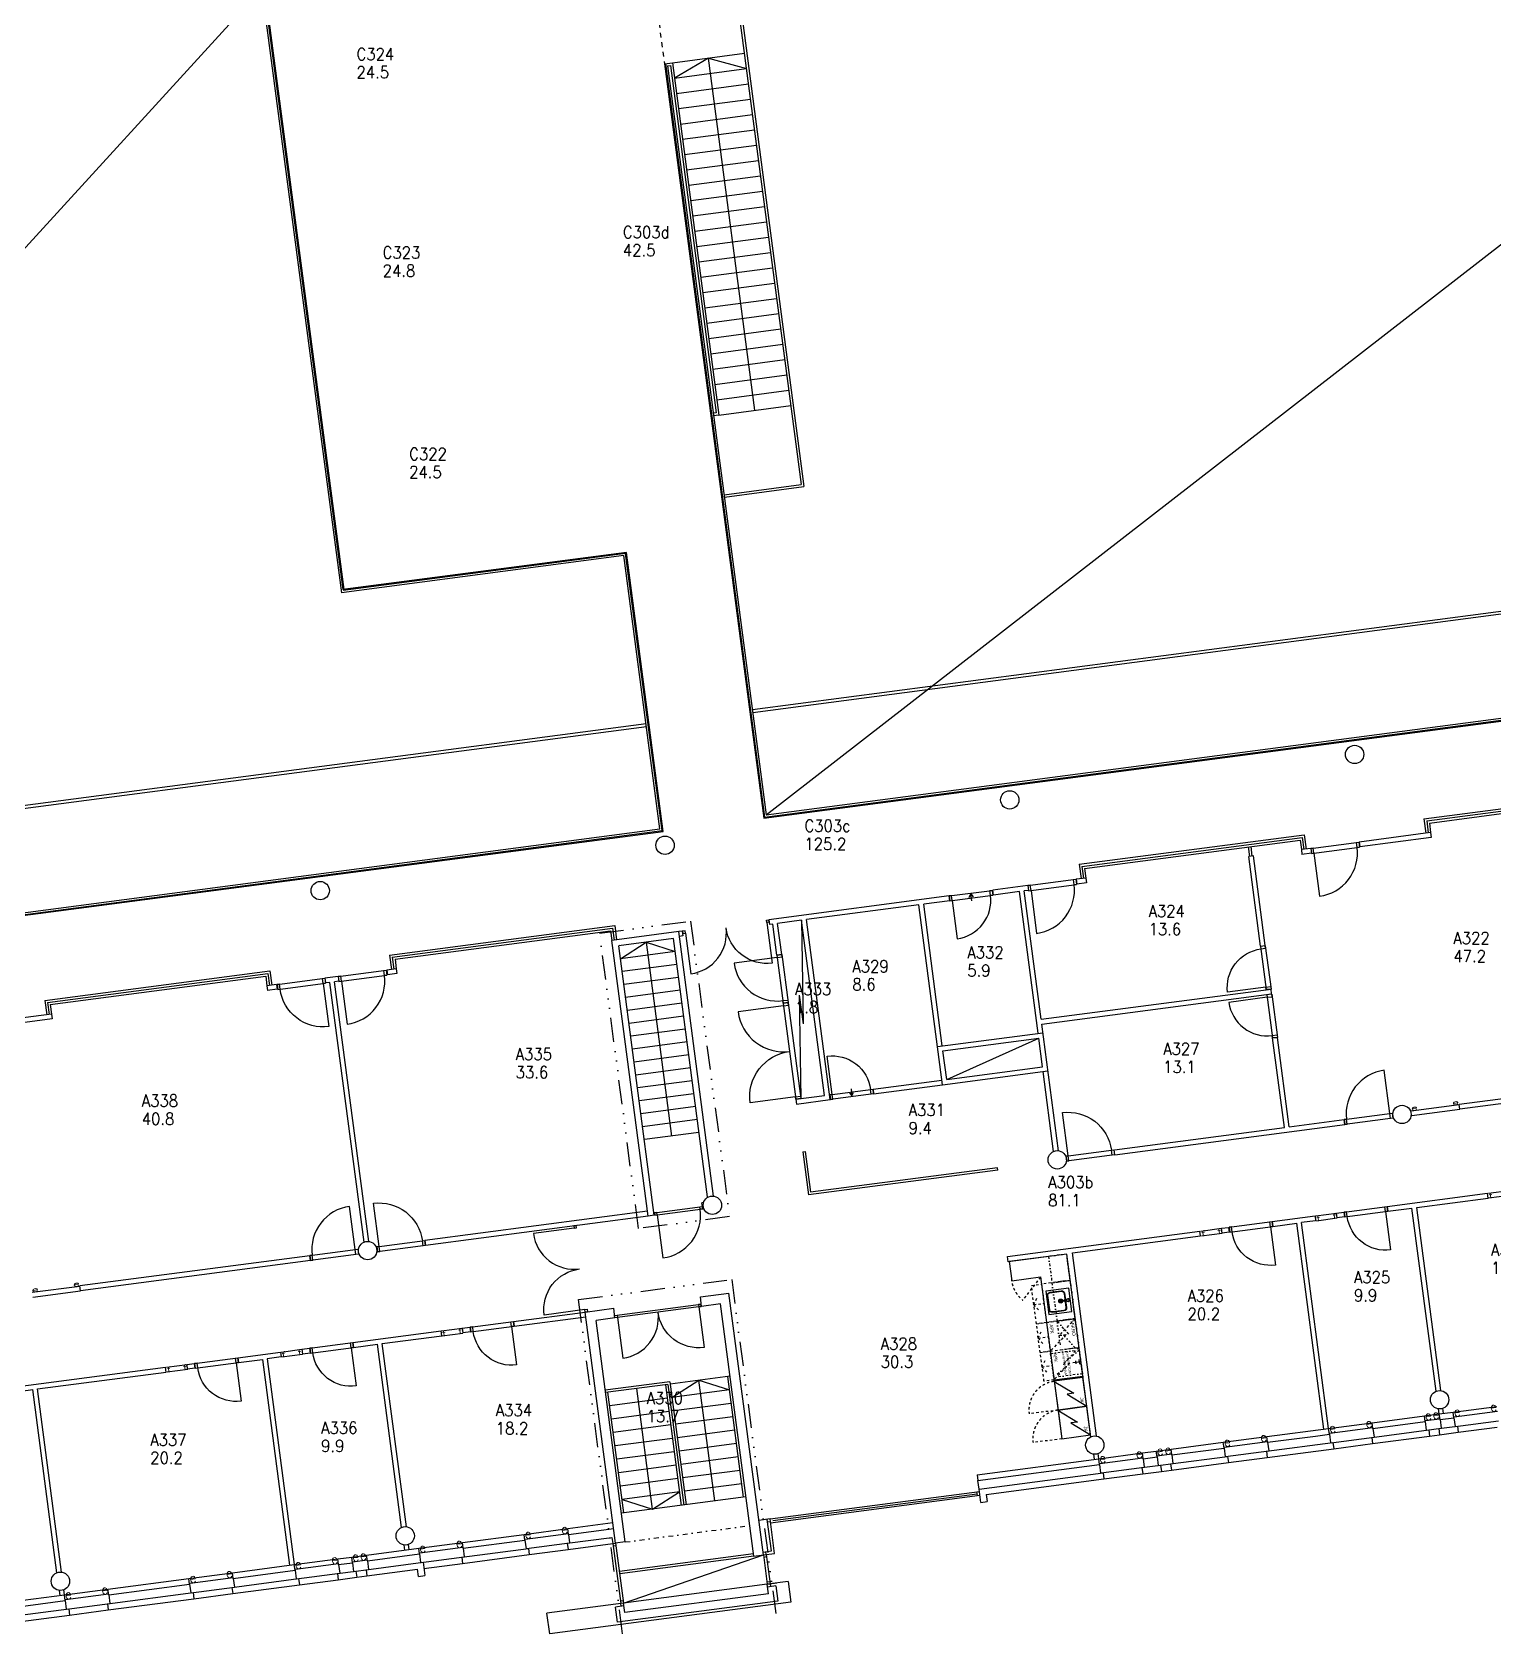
# Model space of a CAD drawing. Extents: x 9164 to 122974, y 9874 to 72490.
# Drawn here: x 41016 to 71282, y 16026 to 49206 of the extents above; entities that cross this region are included whole.
import ezdxf
from ezdxf.enums import TextEntityAlignment as Align

# ---------------------------------------------------------------- set-up
doc = ezdxf.new("R2010")
doc.units = 0
doc.header["$LTSCALE"] = 100
doc.header["$MEASUREMENT"] = 0
for name, pattern in [('KL', [2, 1, -1]), ('PALOALUE', [13, 5, -2, 0, -2, 0, -2, 0, -2]), ('PKL', [3, 1, -1, 0, -1])]:
    doc.linetypes.add(name, pattern=pattern)
doc.layers.get('0').update_dxf_attribs({"linetype": 'CONTINUOUS'})
for name, color, linetype in [('ART1100T0', 7, 'CONTINUOUS'), ('ART1100T3', 7, 'CONTINUOUS'), ('ART1100TB', 7, 'CONTINUOUS'), ('ASHIUS', 253, 'CONTINUOUS'), ('ASKESKI', 253, 'CONTINUOUS'), ('ASKIINTOKALKD', 254, 'CONTINUOUS'), ('ASSANITKAL', 253, 'CONTINUOUS'), ('GI VAR', 210, 'CONTINUOUS'), ('M00402', 7, 'CONTINUOUS'), ('M06001', 7, 'CONTINUOUS'), ('M06037', 8, 'CONTINUOUS'), ('M06041', 8, 'CONTINUOUS'), ('M06051', 3, 'CONTINUOUS'), ('M06080', 7, 'CONTINUOUS'), ('PALOOS', 1, 'PALOALUE')]:
    doc.layers.add(name, color=color, linetype=linetype)
doc.styles.add('ARIAL', font='arial.ttf')
doc.styles.get("Standard").update_dxf_attribs({"font": 'simplex.shx'})

# ---------------------------------------------------------------- blocks, each defined once
blk = doc.blocks.new('AIOA_IKK-C')
at = {"layer": 'M06041', "linetype": 'ByBlock'}
for p, q in [((0, 0), (1000, 0)), ((0, -100), (1000, -100))]:
    blk.add_line(p, q, dxfattribs=at)
at = {"layer": 'M06041', "flags": 8}
blk.add_attdef('E', (0, 0), '', height=100, dxfattribs=at)
blk.add_attdef('E', text='', height=100, dxfattribs=at).set_placement((500, 0), align=Align.CENTER)
blk.add_attdef('E', text='', height=100, dxfattribs=at).set_placement((1000, 0), align=Align.RIGHT)
at = {"layer": 'M06051', "width": 0.9, "flags": 8}
for p in [(50, 0), (950, 0)]:
    blk.add_attdef('SARANA', text='', height=50, dxfattribs=at).set_placement(p, align=Align.MIDDLE)
at = {"layer": 'M06051', "width": 0.9}
for tag, p, flags in [('IKKKDI', (50, -700), 8), ('IKKNRO', (50, -850), 8), ('IKKYLE', (50, -1000), 9)]:
    blk.add_attdef(tag, p, '', height=125, dxfattribs=dict(at, flags=flags))
blk = doc.blocks.new('AIOA_IKK-B')
at = {"layer": 'M06041', "linetype": 'ByBlock'}
for p, q in [((0, 100), (1000, 100)), ((0, 0), (1000, 0))]:
    blk.add_line(p, q, dxfattribs=at)
at = {"layer": 'M06041', "flags": 8}
blk.add_attdef('F', (0, 0), '', height=100, dxfattribs=at)
blk.add_attdef('F', text='', height=100, dxfattribs=at).set_placement((500, 0), align=Align.CENTER)
blk.add_attdef('F', text='', height=100, dxfattribs=at).set_placement((1000, 0), align=Align.RIGHT)
at = {"layer": 'M06051', "width": 0.9}
for tag, p, flags in [('IKKYLE', (50, 875), 9), ('IKKNRO', (50, 725), 8), ('IKKKDI', (50, 575), 8)]:
    blk.add_attdef(tag, p, '', height=125, dxfattribs=dict(at, flags=flags))
at = {"layer": 'M06051', "width": 0.9, "flags": 8}
for p in [(50, 0), (950, 0)]:
    blk.add_attdef('SARANA', text='', height=50, dxfattribs=at).set_placement(p, align=Align.MIDDLE)
blk = doc.blocks.new('AIOA_HUONE')
at = {"layer": 'ART1100T0', "width": 0.9}
blk.add_attdef('HNENUM', (56, 73), '', height=250, dxfattribs=at)
at = {"layer": 'ART1100T3', "width": 0.9}
blk.add_attdef('HNEALA', (56, -302), '', height=250, dxfattribs=at)
blk = doc.blocks.new('ALLAS')
at = {"linetype": 'Continuous'}
for p, q in [((-11, -120), (-26, -50)), ((-9, -140), (-10, -123)), ((-9, -240), (-9, -140)), ((1, -249), (0, -249)), ((10, -123), (11, -139)), ((11, -139), (11, -239)), ((26, -50), (12, -119))]:
    blk.add_line(p, q, dxfattribs=at)
blk.add_lwpolyline([(-246, -480), (246, -480), (246, 0), (-246, 0)], close=True)
blk.add_lwpolyline([(149, -100, -0.414848), (209, -160), (209, -400, -0.414214), (149, -460), (-149, -460, -0.414214), (-209, -400), (-209, -160, -0.414931), (-149, -100)], format="xyb", close=True)
blk.add_lwpolyline([(149, -110), (149, -110, -0.414908), (199, -160), (199, -400, -0.414214), (149, -450), (-149, -450, -0.414214), (-199, -400), (-199, -160, -0.415), (-149, -110), (149, -110)], format="xyb")
for centre, radius in [((0, -200), 42.2), ((0, -200), 32.2), ((0, -50), 26)]:
    blk.add_circle(centre, radius, dxfattribs=at)
for centre, radius, start, end in [((0, -50), 30, 316.6965, 223.834), ((-1, -117), 10, 191.954, 270.229), ((0, -240), 9, 180.2285, 270.199), ((1, -239), 10, 270.2286, 0.199), ((2, -117), 9.99, 270.1933, 348.5887)]:
    blk.add_arc(centre, radius, start, end, dxfattribs=at)
at = {"layer": 'GI VAR', "linetype": 'Continuous'}
blk.add_line((2, -127), (-1, -127), dxfattribs=at)
blk = doc.blocks.new('keittiö_161109')
at = {"layer": 'ASHIUS', "linetype": 'KL', "ltscale": 0.5}
for p, q in [((950, -815), (950, -600)), ((1650, -815), (1650, -600)), ((2250, -815), (2250, -600)), ((950, -815), (828, -731)), ((950, -815), (1072, -731)), ((1650, -815), (1528, -731)), ((1650, -815), (1772, -731)), ((2250, -815), (2128, -731)), ((2250, -815), (2372, -731))]:
    blk.add_line(p, q, dxfattribs=at)
at = {"layer": 'ASHIUS', "linetype": 'PKL', "ltscale": 0.5}
for points in [[(0, -380), (550, -380), (550, 0), (0, 0)], [(550, -380), (1350, -380), (1350, 0), (550, 0)], [(2500, -600), (2000, -600), (2000, 0), (2500, 0)], [(1350, -380), (1950, -380), (1950, 0), (1350, 0)]]:
    blk.add_lwpolyline(points, close=True, dxfattribs=at)
at = {"layer": 'ASHIUS', "linetype": 'KL', "ltscale": 0.5}
for points in [[(550, -600), (1350, -600), (1350, 0), (550, 0)], [(1350, -600), (1950, -600), (1950, 0), (1350, 0)], [(550, -600), (1350, -600), (1350, -810), (550, -810)], [(1350, -600), (1950, -600), (1950, -810), (1350, -810)], [(1950, -600), (2550, -600), (2550, -810), (1950, -810)]]:
    blk.add_lwpolyline(points, close=True, dxfattribs=at)
for points in [[(1350, 0), (1650, -371), (1650, -229), (1950, -600)], [(1950, 0), (2250, -371), (2250, -229), (2550, -600)]]:
    blk.add_lwpolyline(points, dxfattribs=at)
at = {"layer": 'ASHIUS', "linetype": 'PKL', "ltscale": 0.5}
for points in [[(2000, 0), (2250, -371), (2250, -229), (2500, -600)], [(1950, -79), (1650, -286), (1650, -174), (1350, -380)]]:
    blk.add_lwpolyline(points, dxfattribs=at)
at = {"layer": 'ASHIUS'}
for points in [[(2581, -601), (2880, -230), (2880, -371), (3180, 0)], [(3181, -601), (3480, -230), (3480, -371), (3780, 0)]]:
    blk.add_lwpolyline(points, dxfattribs=at)
at = {"layer": 'ASHIUS', "linetype": 'KL', "ltscale": 0.5}
for points in [[(403, -602), (828, -1026, -0.219743), (356, -1200, -0.219743)], [(3181, -603), (3181, -1203, -0.414214), (2581, -604)], [(3781, -600), (3781, -1200, -0.414214), (3181, -601)]]:
    blk.add_lwpolyline(points, format="xyb", dxfattribs=at)
at = {"layer": 'ASKESKI'}
for points in [[(0, -1200), (400, -1200), (400, -600), (3780, -600), (3780, 0), (0, 0)], [(2580, -600), (2550, -600), (2550, 0), (2580, 0)], [(2580, -600), (3180, -600), (3180, 0), (2580, 0)], [(3180, -600), (3780, -600), (3780, 0), (3180, 0)]]:
    blk.add_lwpolyline(points, close=True, dxfattribs=at)
at = {"layer": 'ASSANITKAL'}
for points in [[(2250, 0), (2250, -169), (2250, -169)], [(2296, -28), (2199, -28)], [(2277, -104), (2216, -104)]]:
    blk.add_lwpolyline(points, dxfattribs=at)
blk.add_blockref('ALLAS', (950, -50), dxfattribs=at)
at = {"layer": 'ASKIINTOKALKD', "style": 'ARIAL'}
for s, insert, char_height, attachment_point in [('MIKRO', (1378, -36), 70, 1), ('KAHVIAUTOM.\\Pvesipistevaraus', (2486, -229), 50, 3), ('JK', (2984, -47), 70, 1), ('JK', (3584, -47), 70, 1), ('APK', (1401, -475), 70, 1), ('APK', (2001, -475), 70, 1)]:
    blk.add_mtext_dynamic_manual_height_columns(s, width=1914.28, gutter_width=1250, heights=[0], dxfattribs=dict(at, insert=insert, char_height=char_height, attachment_point=attachment_point))

msp = doc.modelspace()

# ---------------------------------------------------------------- linework, layer by layer
at = {"layer": 'M00402'}
for p, q in [((56217, 32991), (81692, 52780)), ((26511, 29020), (45774, 50104)), ((56948, 30808), (56978, 28663)), ((56900, 29258), (56978, 28663)), ((56900, 29258), (56930, 27114)), ((59954, 27512), (61858, 28368)), ((53262, 16666), (56157, 17662))]:
    msp.add_line(p, q, dxfattribs=at)
at = {"layer": 'M06001'}
for p, q in [((69972, 32623), (68495, 32429)), ((69985, 32524), (68508, 32330)), ((69972, 32623), (69985, 32524)), ((67494, 32297), (67295, 32271)), ((67295, 32271), (67308, 32172)), ((67507, 32198), (67308, 32172)), ((67494, 32297), (67507, 32198)), ((68495, 32429), (68508, 32330)), ((66304, 32140), (66205, 32127)), ((66449, 30273), (66205, 32127)), ((66548, 30286), (66304, 32140)), ((61634, 31526), (60906, 31430)), ((61634, 31526), (61647, 31426)), ((62834, 31683), (62636, 31657)), ((62636, 31657), (62649, 31558)), ((62847, 31584), (62649, 31558)), ((62834, 31683), (62847, 31584)), ((60003, 31311), (56271, 30819)), ((60016, 31212), (59476, 31141)), ((60016, 31212), (60003, 31311)), ((60919, 31330), (60906, 31430)), ((61459, 31402), (60919, 31330)), ((61845, 28467), (61459, 31402)), ((61647, 31426), (61558, 31415)), ((61908, 28758), (61558, 31415)), ((59377, 31127), (57047, 30821)), ((59868, 27400), (59377, 31127)), ((59862, 28206), (59476, 31141)), ((54407, 30574), (53019, 30391)), ((54476, 30583), (54407, 30574)), ((55128, 25095), (54407, 30574)), ((54476, 30583), (54489, 30484)), ((56271, 30819), (56284, 30720)), ((56353, 30729), (56284, 30720)), ((56438, 30085), (56353, 30729)), ((56948, 30808), (56452, 30742)), ((56537, 30098), (56452, 30742)), ((57426, 27179), (56948, 30808)), ((57538, 27093), (57047, 30821)), ((53770, 24681), (53019, 30391)), ((54295, 30428), (53164, 30279)), ((53899, 24698), (53164, 30279)), ((54999, 25078), (54295, 30428)), ((54489, 30484), (54420, 30475)), ((66449, 30273), (66548, 30286)), ((56438, 30085), (56537, 30098)), ((47357, 29646), (47080, 29609)), ((47080, 29609), (47093, 29510)), ((47371, 29547), (47281, 29535)), ((47990, 24155), (47281, 29535)), ((47357, 29646), (47371, 29547)), ((48557, 29804), (48359, 29778)), ((48359, 29778), (48372, 29679)), ((48570, 29705), (48372, 29679)), ((48557, 29804), (48570, 29705)), ((46079, 29478), (45880, 29451)), ((45880, 29451), (45893, 29352)), ((46092, 29378), (45893, 29352)), ((46079, 29478), (46092, 29378)), ((47182, 29522), (47093, 29510)), ((47890, 24142), (47182, 29522)), ((61908, 28758), (66667, 29384)), ((61921, 28658), (66680, 29285)), ((66680, 29285), (66667, 29384)), ((41419, 28864), (39941, 28670)), ((41432, 28765), (40143, 28595)), ((41419, 28864), (41432, 28765)), ((62266, 26034), (61921, 28658)), ((59763, 28193), (61944, 28480)), ((59875, 28107), (61858, 28368)), ((61937, 27773), (61858, 28368)), ((66700, 28370), (66799, 28383)), ((66944, 26516), (66700, 28370)), ((67043, 26529), (66799, 28383)), ((59954, 27512), (59875, 28107)), ((59868, 27400), (62049, 27687)), ((59954, 27512), (61937, 27773)), ((62167, 26021), (61950, 27674)), ((75173, 27599), (70562, 26992)), ((58427, 27311), (59855, 27499)), ((58440, 27212), (58427, 27311)), ((58440, 27212), (59868, 27400)), ((75334, 27519), (70575, 26893)), ((56831, 27101), (57426, 27179)), ((56831, 27101), (56844, 27002)), ((56844, 27002), (57538, 27093)), ((70575, 26893), (70562, 26992)), ((63437, 25953), (68196, 26580)), ((67043, 26529), (68183, 26679)), ((68196, 26580), (68183, 26679)), ((63424, 26052), (66944, 26516)), ((56974, 26010), (57024, 26017)), ((56974, 26010), (57092, 25118)), ((57024, 26017), (57135, 25174)), ((63435, 25953), (63422, 26052)), ((61008, 25633), (57092, 25118)), ((61001, 25683), (57135, 25174)), ((61008, 25633), (61001, 25683)), ((54921, 24963), (54884, 24958)), ((54901, 24829), (54884, 24958)), ((69075, 24880), (71147, 25153)), ((69683, 24859), (71161, 25054)), ((71161, 25054), (71147, 25153)), ((53757, 24780), (49147, 24173)), ((53770, 24681), (49160, 24074)), ((53899, 24698), (53770, 24681)), ((54927, 24833), (54901, 24829)), ((66691, 24566), (67578, 24683)), ((66704, 24467), (66691, 24566)), ((67591, 24584), (67299, 24545)), ((67578, 24683), (67591, 24584)), ((69088, 24781), (69075, 24880)), ((69088, 24781), (69584, 24846)), ((70084, 21052), (69584, 24846)), ((70183, 21065), (69683, 24859)), ((61213, 23845), (65194, 24369)), ((62555, 23921), (65207, 24270)), ((65207, 24270), (65194, 24369)), ((66704, 24467), (67200, 24532)), ((67761, 20269), (67200, 24532)), ((67860, 20282), (67299, 24545)), ((49160, 24074), (49147, 24173)), ((62437, 23895), (61228, 23736)), ((62935, 20111), (62437, 23895)), ((63054, 20127), (62555, 23921)), ((46768, 23859), (42009, 23233)), ((46781, 23760), (42022, 23134)), ((46781, 23760), (46768, 23859)), ((61228, 23736), (61213, 23845)), ((42022, 23134), (42009, 23233)), ((54853, 23008), (55443, 23085)), ((54879, 22809), (54853, 23008)), ((56157, 17662), (55443, 23085)), ((50981, 22498), (52469, 22694)), ((50995, 22399), (52482, 22594)), ((52469, 22694), (53059, 22771)), ((53099, 17905), (52469, 22694)), ((53085, 22573), (52693, 22521)), ((53085, 22573), (53059, 22771)), ((55271, 22861), (54879, 22809)), ((55959, 17636), (55271, 22861)), ((47660, 22061), (49484, 22301)), ((49497, 22202), (49484, 22301)), ((50995, 22399), (50981, 22498)), ((53297, 17931), (52693, 22521)), ((47673, 21961), (47660, 22061)), ((47673, 21961), (48169, 22027)), ((48668, 18233), (48169, 22027)), ((48268, 22040), (49497, 22202)), ((48768, 18246), (48268, 22040)), ((45276, 21747), (46163, 21863)), ((45289, 21648), (45276, 21747)), ((45289, 21648), (45785, 21713)), ((45785, 21713), (46346, 17450)), ((46176, 21764), (45884, 21726)), ((45884, 21726), (46445, 17463)), ((46163, 21863), (46176, 21764)), ((40522, 21121), (43779, 21550)), ((41130, 21100), (43792, 21450)), ((43792, 21450), (43779, 21550)), ((40535, 21022), (41031, 21087)), ((41530, 17293), (41031, 21087)), ((41629, 17306), (41130, 21100)), ((70150, 20583), (70137, 20688)), ((70150, 20583), (70438, 20621)), ((70166, 20465), (70150, 20583)), ((70240, 20595), (70226, 20700)), ((70454, 20502), (70438, 20621)), ((66581, 20114), (67860, 20282)), ((67876, 20163), (67860, 20282)), ((68752, 20097), (69932, 20252)), ((68762, 20401), (69843, 20543)), ((68778, 20282), (68762, 20401)), ((68778, 20282), (69859, 20424)), ((68778, 20282), (68801, 20103)), ((69859, 20424), (69843, 20543)), ((69859, 20424), (69882, 20246)), ((69932, 20252), (69949, 20123)), ((70140, 20280), (70527, 20330)), ((70140, 20280), (70157, 20151)), ((70166, 20465), (70454, 20502)), ((70166, 20465), (70190, 20286)), ((70454, 20502), (70477, 20324)), ((70527, 20330), (70544, 20202)), ((64598, 19853), (65679, 19995)), ((65695, 19876), (65679, 19995)), ((66571, 19810), (67949, 19991)), ((66597, 19995), (66581, 20114)), ((66597, 19995), (67588, 20125)), ((66597, 19995), (66620, 19816)), ((67588, 20125), (67876, 20163)), ((67876, 20163), (67899, 19985)), ((67949, 19991), (67966, 19862)), ((68752, 20097), (68769, 19968)), ((68769, 19968), (69949, 20123)), ((70157, 20151), (70544, 20202)), ((60583, 19324), (63101, 19655)), ((63012, 19644), (62998, 19748)), ((63101, 19655), (63087, 19760)), ((63117, 19536), (63101, 19655)), ((64003, 19774), (64291, 19812)), ((64019, 19655), (64003, 19774)), ((64019, 19655), (64307, 19693)), ((64019, 19655), (64043, 19477)), ((64307, 19693), (64291, 19812)), ((64307, 19693), (64330, 19515)), ((64588, 19549), (65768, 19704)), ((64614, 19734), (64598, 19853)), ((64614, 19734), (65695, 19876)), ((64614, 19734), (64637, 19555)), ((65695, 19876), (65718, 19697)), ((65768, 19704), (65785, 19575)), ((66571, 19810), (66588, 19681)), ((66588, 19681), (67966, 19862)), ((60583, 19324), (60599, 19205)), ((60599, 19205), (63117, 19536)), ((60622, 19026), (63190, 19365)), ((63117, 19536), (63140, 19358)), ((63190, 19365), (63207, 19236)), ((63993, 19470), (64380, 19521)), ((63993, 19470), (64010, 19341)), ((64010, 19341), (64397, 19392)), ((64380, 19521), (64397, 19392)), ((64588, 19549), (64605, 19420)), ((64605, 19420), (65785, 19575)), ((60622, 19026), (60599, 19205)), ((60659, 18749), (60622, 19026)), ((60768, 18915), (63207, 19236)), ((60768, 18915), (60788, 18766)), ((60659, 18749), (60788, 18766)), ((52106, 18208), (53043, 18331)), ((56296, 18407), (56063, 18376)), ((56323, 17744), (56236, 18399)), ((56304, 18347), (56244, 18339)), ((56390, 17693), (56296, 18407)), ((49925, 17921), (51204, 18089)), ((49941, 17802), (49925, 17921)), ((49941, 17802), (51220, 17970)), ((51220, 17970), (51204, 18089)), ((51220, 17970), (51243, 17792)), ((52096, 17904), (53023, 18026)), ((52122, 18089), (52106, 18208)), ((52122, 18089), (53059, 18212)), ((52122, 18089), (52145, 17910)), ((53023, 18026), (53040, 17897)), ((53297, 17931), (53099, 17905)), ((47347, 17581), (47635, 17619)), ((47650, 17500), (47635, 17619)), ((47942, 17660), (49023, 17802)), ((47958, 17541), (47942, 17660)), ((47958, 17541), (49038, 17683)), ((48735, 17764), (48721, 17869)), ((48824, 17776), (48811, 17880)), ((49038, 17683), (49023, 17802)), ((49038, 17683), (49062, 17505)), ((49914, 17617), (51293, 17798)), ((49914, 17617), (49931, 17488)), ((49931, 17488), (51310, 17669)), ((49941, 17802), (49964, 17623)), ((51293, 17798), (51310, 17669)), ((52096, 17904), (52113, 17775)), ((52113, 17775), (53040, 17897)), ((53040, 17897), (53099, 17905)), ((55959, 17636), (56157, 17662)), ((56149, 17721), (56323, 17744)), ((56157, 17662), (56390, 17693)), ((56216, 17670), (56209, 17729)), ((45166, 17294), (46445, 17463)), ((45182, 17175), (45166, 17294)), ((45182, 17175), (46461, 17344)), ((46461, 17344), (46445, 17463)), ((46461, 17344), (46484, 17165)), ((47337, 17277), (47723, 17328)), ((47337, 17277), (47354, 17149)), ((47363, 17462), (47347, 17581)), ((47363, 17462), (47650, 17500)), ((47363, 17462), (47386, 17284)), ((47650, 17500), (47674, 17322)), ((47723, 17328), (47740, 17199)), ((47932, 17356), (49111, 17511)), ((47932, 17356), (47949, 17227)), ((47949, 17227), (48999, 17365)), ((47958, 17541), (47981, 17362)), ((49019, 17216), (48999, 17365)), ((49111, 17511), (49148, 17233)), ((41597, 16824), (41583, 16929)), ((41686, 16836), (41672, 16941)), ((42588, 16955), (44264, 17175)), ((42604, 16836), (42588, 16955)), ((42604, 16836), (44279, 17056)), ((44279, 17056), (44264, 17175)), ((44279, 17056), (44303, 16878)), ((45156, 16990), (46534, 17172)), ((45156, 16990), (45173, 16861)), ((45173, 16861), (46551, 17043)), ((45182, 17175), (45205, 16997)), ((46534, 17172), (46551, 17043)), ((47354, 17149), (47740, 17199)), ((49019, 17216), (49148, 17233)), ((56237, 17057), (53262, 16666)), ((56668, 17114), (56237, 17057)), ((56237, 17057), (56435, 17083)), ((56263, 16859), (56237, 17057)), ((56418, 17021), (56244, 16998)), ((56296, 17065), (56304, 17006)), ((56418, 17021), (56459, 16708)), ((56668, 17114), (56725, 16683)), ((40407, 16668), (41686, 16836)), ((40423, 16549), (41702, 16717)), ((41702, 16717), (41686, 16836)), ((41702, 16717), (41725, 16539)), ((42578, 16651), (44352, 16885)), ((42578, 16651), (42595, 16522)), ((42595, 16522), (44369, 16756)), ((42604, 16836), (42627, 16657)), ((44352, 16885), (44369, 16756)), ((53262, 16666), (51676, 16457)), ((56725, 16683), (51733, 16026)), ((53270, 16606), (53097, 16583)), ((56459, 16708), (53138, 16271)), ((53211, 16598), (53203, 16658)), ((53288, 16467), (53262, 16666)), ((56263, 16859), (53288, 16467)), ((40397, 16364), (41775, 16545)), ((40414, 16235), (41792, 16416)), ((41775, 16545), (41792, 16416)), ((51733, 16026), (51676, 16457)), ((53138, 16271), (53097, 16583))]:
    msp.add_line(p, q, dxfattribs=at)
msp.add_lwpolyline([(53179, 30298), (53179, 30298)], dxfattribs=at)
for centre in [(68398, 34242), (61259, 33302), (54121, 32362), (46982, 31422), (69379, 26786), (62241, 25846), (55102, 24906), (47964, 23967), (70157, 20877), (63019, 19937), (48742, 18058), (41604, 17118)]:
    msp.add_circle(centre, 190, dxfattribs=at)
at = {"layer": 'M06037'}
for p, q in [((55591, 50458), (56996, 39790)), ((45774, 50104), (47421, 37592)), ((55548, 50402), (56940, 39833)), ((45819, 50069), (47453, 37656)), ((45841, 50052), (47473, 37659)), ((54108, 48548), (54277, 48570)), ((54108, 48548), (56165, 32924)), ((54128, 48551), (56182, 32946)), ((54174, 48506), (54233, 48514)), ((54174, 48506), (56217, 32991)), ((54233, 48514), (55181, 41316)), ((54277, 48570), (55764, 48766)), ((54277, 48570), (55237, 41273)), ((55020, 48668), (54318, 48253)), ((54318, 48253), (55805, 48449)), ((55020, 48668), (55805, 48449)), ((55981, 41371), (55020, 48668)), ((54360, 47936), (55847, 48132)), ((54402, 47619), (55889, 47814)), ((54444, 47301), (55931, 47497)), ((54485, 46984), (55973, 47180)), ((54527, 46667), (56014, 46863)), ((54569, 46350), (56056, 46545)), ((54611, 46032), (56098, 46228)), ((54652, 45715), (56140, 45911)), ((54694, 45398), (56181, 45594)), ((54736, 45081), (56223, 45276)), ((54778, 44763), (56265, 44959)), ((54820, 44446), (56307, 44642)), ((54861, 44129), (56348, 44325)), ((54903, 43811), (56390, 44007)), ((54945, 43494), (56432, 43690)), ((54987, 43177), (56474, 43373)), ((55028, 42860), (56516, 43055)), ((55070, 42542), (56557, 42738)), ((55112, 42225), (56599, 42421)), ((55154, 41908), (56641, 42104)), ((55195, 41591), (56683, 41786)), ((55181, 41316), (55122, 41309)), ((55237, 41273), (55128, 41259)), ((55237, 41273), (56724, 41469)), ((55344, 39623), (56940, 39833)), ((55350, 39574), (56996, 39790)), ((55930, 35172), (89421, 39581)), ((55937, 35113), (89428, 39522)), ((53270, 38362), (47421, 37592)), ((53322, 38429), (47453, 37656)), ((53305, 38407), (47455, 37637)), ((54016, 32701), (53270, 38362)), ((54061, 32667), (53305, 38407)), ((54083, 32650), (53322, 38429)), ((56165, 32924), (89775, 37348)), ((56182, 32946), (89753, 37366)), ((56217, 32991), (89708, 37400)), ((26216, 31260), (53728, 34882)), ((26224, 31201), (53736, 34823)), ((26503, 29079), (54016, 32701)), ((26508, 29039), (54061, 32667)), ((26511, 29020), (54083, 32650)), ((53200, 30012), (53730, 30354)), ((53730, 30354), (54330, 30160)), ((53730, 30354), (54258, 26338)), ((54330, 30160), (53200, 30012)), ((54365, 29893), (53235, 29744)), ((54400, 29625), (53270, 29476)), ((54436, 29357), (53305, 29209)), ((54471, 29090), (53341, 28941)), ((54506, 28822), (53376, 28673)), ((54541, 28554), (53411, 28406)), ((54577, 28287), (53446, 28138)), ((54612, 28019), (53482, 27870)), ((54647, 27751), (53517, 27602)), ((54682, 27484), (53552, 27335)), ((54718, 27216), (53587, 27067)), ((54753, 26948), (53623, 26799)), ((54788, 26680), (53658, 26532)), ((54823, 26413), (53693, 26264)), ((54222, 21250), (52884, 21074)), ((54222, 21250), (54558, 18702)), ((55468, 21364), (54229, 21201)), ((55152, 18780), (54823, 21279)), ((55747, 18859), (55418, 21357)), ((54179, 21194), (52890, 21024)), ((53269, 18532), (52940, 21031)), ((54166, 20910), (52976, 20753)), ((53864, 18611), (53535, 21109)), ((54129, 21188), (54458, 18689)), ((54179, 21194), (54508, 18696)), ((55455, 21080), (54265, 20923)), ((54203, 20632), (53013, 20476)), ((55491, 20802), (54302, 20645)), ((54239, 20355), (53049, 20198)), ((55528, 20524), (54338, 20368)), ((55565, 20247), (54375, 20090)), ((54276, 20077), (53086, 19920)), ((55601, 19969), (54411, 19813)), ((54312, 19799), (53122, 19643)), ((55638, 19692), (54448, 19535)), ((54349, 19522), (53159, 19365)), ((55674, 19414), (54484, 19257)), ((54385, 19244), (53196, 19088)), ((54422, 18967), (53232, 18810)), ((55711, 19136), (54521, 18980)), ((55797, 18865), (53219, 18526)), ((55952, 17685), (53176, 17320)), ((55959, 17636), (53183, 17270))]:
    msp.add_line(p, q, dxfattribs=at)
at = {"layer": 'M06037', "linetype": 'KL'}
msp.add_line((53893, 50184), (54108, 48548), dxfattribs=at)
at = {"layer": 'M06037'}
for points in [[(54265, 20923), (54823, 21279), (55455, 21080)], [(53232, 18810), (53864, 18611), (54422, 18967)]]:
    msp.add_lwpolyline(points, dxfattribs=at)
at = {"layer": 'M06041'}
for p, q in [((69834, 32908), (74494, 33521)), ((69890, 32865), (74451, 33465)), ((69946, 32822), (74408, 33409)), ((69834, 32908), (69873, 32610)), ((69890, 32865), (69923, 32617)), ((62696, 31968), (67355, 32581)), ((62752, 31925), (67312, 32525)), ((67312, 32525), (67345, 32277)), ((67355, 32581), (67395, 32284)), ((69946, 32822), (69972, 32623)), ((62808, 31882), (67269, 32469)), ((66230, 32131), (66204, 32329)), ((66279, 32137), (66253, 32335)), ((67269, 32469), (67295, 32271)), ((62696, 31968), (62735, 31670)), ((62752, 31925), (62784, 31677)), ((62808, 31882), (62834, 31683)), ((48419, 30088), (53079, 30702)), ((48475, 30045), (53036, 30646)), ((48531, 30002), (52993, 30590)), ((52993, 30590), (53019, 30391)), ((53036, 30646), (53068, 30398)), ((53079, 30702), (53118, 30404)), ((48419, 30088), (48458, 29791)), ((48475, 30045), (48508, 29797)), ((48531, 30002), (48557, 29804)), ((41280, 29148), (45940, 29762)), ((41337, 29105), (45897, 29706)), ((41393, 29062), (45854, 29650)), ((45854, 29650), (45880, 29451)), ((45897, 29706), (45930, 29458)), ((45940, 29762), (45979, 29465)), ((41280, 29148), (41320, 28851)), ((41337, 29105), (41369, 28858)), ((41393, 29062), (41419, 28864)), ((69843, 20543), (70150, 20583)), ((70438, 20621), (71340, 20740)), ((67860, 20282), (68762, 20401)), ((70544, 20202), (71347, 20307)), ((65679, 19995), (66581, 20114)), ((67966, 19862), (68769, 19968)), ((69949, 20123), (70157, 20151)), ((63101, 19655), (64003, 19774)), ((64291, 19812), (64598, 19853)), ((65785, 19575), (66588, 19681)), ((63207, 19236), (64010, 19341)), ((64397, 19392), (64605, 19420)), ((56296, 18407), (60629, 18977)), ((56351, 18373), (60584, 18931)), ((60589, 18891), (60579, 18970)), ((56306, 18327), (60639, 18898)), ((49023, 17802), (49925, 17921)), ((51204, 18089), (52106, 18208)), ((47635, 17619), (47942, 17660)), ((51310, 17669), (52113, 17775)), ((53040, 17897), (53203, 16658)), ((53046, 17848), (53106, 17855)), ((53099, 17905), (53262, 16666)), ((56157, 17662), (56237, 17057)), ((56223, 17620), (56164, 17612)), ((56223, 17620), (56164, 17612)), ((56216, 17670), (56296, 17065)), ((44264, 17175), (45166, 17294)), ((46445, 17463), (47347, 17581)), ((49128, 17382), (49931, 17488)), ((41686, 16836), (42588, 16955)), ((46551, 17043), (47354, 17149)), ((47740, 17199), (47949, 17227)), ((56230, 17107), (56290, 17115)), ((44369, 16756), (45173, 16861)), ((53256, 16715), (53196, 16707)), ((41792, 16416), (42595, 16522))]:
    msp.add_line(p, q, dxfattribs=at)
at = {"layer": 'M06041', "linetype": 'PKL'}
msp.add_line((53297, 17931), (55875, 18270), dxfattribs=at)
at = {"layer": 'M06051', "linetype": 'ByBlock'}
for p, q in [((67494, 32297), (68485, 32427)), ((67543, 32303), (67494, 32297)), ((67494, 32297), (67507, 32193)), ((67507, 32193), (68499, 32323)), ((67507, 32193), (67557, 32199)), ((67557, 32199), (67543, 32303)), ((68436, 32421), (68485, 32427)), ((68449, 32317), (68436, 32421)), ((68499, 32323), (68449, 32317)), ((68485, 32427), (68499, 32323)), ((61634, 31526), (62626, 31656)), ((61684, 31532), (61634, 31526)), ((61634, 31526), (61648, 31421)), ((61648, 31421), (62639, 31552)), ((61698, 31428), (61684, 31532)), ((62576, 31650), (62626, 31656)), ((62590, 31545), (62576, 31650)), ((62639, 31552), (62590, 31545)), ((62626, 31656), (62639, 31552)), ((60003, 31311), (60896, 31428)), ((60016, 31212), (60909, 31329)), ((61648, 31421), (61698, 31428)), ((54536, 30591), (54486, 30584)), ((54492, 30535), (54486, 30584)), ((54486, 30584), (54492, 30535)), ((54492, 30535), (54542, 30541)), ((54542, 30541), (54536, 30591)), ((56221, 30813), (56271, 30819)), ((56228, 30763), (56221, 30813)), ((56277, 30770), (56228, 30763)), ((56277, 30770), (56271, 30819)), ((56271, 30819), (56277, 30770)), ((66450, 30263), (66568, 29371)), ((66549, 30276), (66667, 29384)), ((56438, 30085), (56568, 29093)), ((56537, 30098), (56668, 29107)), ((46088, 29479), (47080, 29609)), ((47030, 29603), (47080, 29609)), ((47044, 29499), (47030, 29603)), ((47080, 29609), (47094, 29505)), ((47357, 29646), (48349, 29776)), ((47407, 29652), (47357, 29646)), ((47357, 29646), (47371, 29542)), ((47371, 29542), (48363, 29672)), ((47371, 29542), (47421, 29548)), ((47421, 29548), (47407, 29652)), ((48299, 29770), (48349, 29776)), ((48313, 29666), (48299, 29770)), ((48363, 29672), (48313, 29666)), ((48349, 29776), (48363, 29672)), ((46138, 29485), (46088, 29479)), ((46088, 29479), (46102, 29375)), ((46102, 29375), (47094, 29505)), ((46102, 29375), (46152, 29381)), ((46152, 29381), (46138, 29485)), ((47094, 29505), (47044, 29499)), ((66582, 29262), (66700, 28370)), ((66681, 29275), (66799, 28383)), ((56570, 29084), (56831, 27101)), ((56669, 29097), (56930, 27114)), ((57535, 27193), (58427, 27311)), ((58440, 27212), (57548, 27094)), ((68182, 26684), (69174, 26814)), ((68232, 26690), (68182, 26684)), ((68182, 26684), (68196, 26580)), ((69187, 26710), (68196, 26580)), ((68196, 26580), (68246, 26586)), ((68246, 26586), (68232, 26690)), ((69124, 26808), (69174, 26814)), ((69138, 26704), (69124, 26808)), ((69187, 26710), (69138, 26704)), ((69174, 26814), (69187, 26710)), ((62420, 25925), (63412, 26056)), ((62470, 25932), (62420, 25925)), ((62420, 25925), (62434, 25821)), ((63426, 25952), (62434, 25821)), ((62484, 25828), (62470, 25932)), ((63362, 26049), (63412, 26056)), ((63376, 25945), (63362, 26049)), ((63426, 25952), (63376, 25945)), ((63412, 26056), (63426, 25952)), ((62434, 25821), (62484, 25828)), ((53903, 24748), (54894, 24879)), ((53952, 24755), (53903, 24748)), ((53903, 24748), (53909, 24699)), ((53909, 24699), (54901, 24829)), ((53909, 24699), (53959, 24705)), ((53959, 24705), (53952, 24755)), ((54845, 24872), (54894, 24879)), ((54851, 24823), (54845, 24872)), ((54901, 24829), (54851, 24823)), ((54894, 24879), (54901, 24829)), ((65799, 24449), (66691, 24566)), ((68183, 24762), (69075, 24880)), ((68196, 24663), (69088, 24781)), ((52234, 24478), (52283, 24485)), ((52283, 24485), (52234, 24478)), ((52234, 24478), (52240, 24429)), ((52240, 24429), (52290, 24435)), ((52290, 24435), (52283, 24485)), ((65812, 24349), (66704, 24467)), ((46767, 23864), (47759, 23995)), ((47772, 23891), (46781, 23760)), ((47709, 23988), (47759, 23995)), ((47723, 23884), (47709, 23988)), ((47772, 23891), (47723, 23884)), ((47759, 23995), (47772, 23891)), ((48155, 24047), (49147, 24178)), ((48205, 24054), (48155, 24047)), ((48155, 24047), (48169, 23943)), ((49160, 24074), (48169, 23943)), ((48169, 23943), (48218, 23950)), ((48218, 23950), (48205, 24054)), ((49097, 24171), (49147, 24178)), ((49111, 24067), (49097, 24171)), ((49160, 24074), (49111, 24067)), ((49147, 24178), (49160, 24074)), ((46817, 23871), (46767, 23864)), ((46767, 23864), (46781, 23760)), ((46781, 23760), (46830, 23767)), ((46830, 23767), (46817, 23871)), ((52462, 22743), (52512, 22750)), ((52469, 22694), (52462, 22743)), ((52469, 22694), (52518, 22700)), ((52518, 22700), (52469, 22694)), ((52512, 22750), (52518, 22700)), ((53078, 22623), (54863, 22858)), ((53078, 22623), (53128, 22629)), ((53085, 22573), (53078, 22623)), ((54869, 22808), (53085, 22573)), ((53134, 22580), (53085, 22573)), ((53128, 22629), (53134, 22580)), ((54863, 22858), (54813, 22851)), ((54813, 22851), (54820, 22801)), ((54820, 22801), (54869, 22808)), ((54869, 22808), (54863, 22858)), ((50089, 22380), (50981, 22498)), ((50102, 22281), (50995, 22399)), ((46768, 21943), (47660, 22061)), ((46781, 21844), (47673, 21961)), ((44383, 21629), (45276, 21747)), ((44396, 21530), (45289, 21648))]:
    msp.add_line(p, q, dxfattribs=at)
at = {"layer": 'M06051'}
for p, q in [((60420, 31281), (60452, 31353)), ((60471, 31208), (60452, 31353)), ((60452, 31353), (60501, 31292)), ((57943, 27231), (57992, 27169)), ((57973, 27314), (57992, 27169)), ((57992, 27169), (58023, 27241)), ((68024, 24742), (68173, 24761)), ((68037, 24642), (68024, 24742)), ((68186, 24662), (68037, 24642)), ((68173, 24761), (68186, 24662)), ((65640, 24428), (65789, 24447)), ((65653, 24329), (65640, 24428)), ((65802, 24348), (65653, 24329)), ((65789, 24447), (65802, 24348)), ((49931, 22359), (50079, 22379)), ((49944, 22260), (49931, 22359)), ((50092, 22280), (49944, 22260)), ((50079, 22379), (50092, 22280)), ((46609, 21922), (46758, 21942)), ((46622, 21823), (46609, 21922)), ((46758, 21942), (46771, 21843)), ((44225, 21608), (44374, 21628)), ((44238, 21509), (44225, 21608)), ((44374, 21628), (44387, 21529)), ((46771, 21843), (46622, 21823)), ((44387, 21529), (44238, 21509))]:
    msp.add_line(p, q, dxfattribs=at)
at = {"layer": 'M06051', "linetype": 'ByBlock'}
for points in [[(67557, 32199), (67674, 31307, 0.414214), (68449, 32317, 0.671351)], [(61698, 31428), (61815, 30536, 0.414214), (62590, 31545, 0.671351)], [(60066, 31218), (60170, 30425, 0.414214), (60859, 31323, 0.671351)], [(54542, 30541), (54653, 29699, 0.414214), (55385, 30652, 0.671351)], [(56228, 30763), (56338, 29921, -0.414214), (55385, 30652, -0.671351)], [(66561, 29421), (65768, 29316, -0.414214), (66457, 30214, -0.671351)], [(56444, 30035), (55552, 29918, 0.414214), (56562, 29143, 0.671351)], [(47421, 29548), (47538, 28656, 0.414214), (48313, 29666, 0.671351)], [(47044, 29499), (47161, 28606, -0.414214), (46152, 29381, -0.671351)], [(66589, 29212), (65795, 29108, 0.414214), (66693, 28419, 0.671351)], [(56576, 29034), (55634, 28910, 0.414214), (56700, 28092, 0.671351)], [(56824, 27150), (55882, 27026, -0.414214), (56700, 28092, -0.671351)], [(57584, 27200), (57480, 27993, -0.414214), (58377, 27304, -0.671351)], [(69124, 26808), (69007, 27700, 0.414214), (68232, 26690, 0.671351)], [(62470, 25932), (62352, 26824, -0.414214), (63362, 26049, -0.671351)], [(48205, 24054), (48087, 24946, -0.414214), (49097, 24171, -0.671351)], [(47709, 23988), (47591, 24881, 0.414214), (46817, 23871, 0.671351)], [(53959, 24705), (54076, 23813, 0.414214), (54851, 24823, 0.671351)], [(69039, 24774), (69143, 23981, -0.414214), (68246, 24670, -0.671351)], [(52240, 24429), (51398, 24318, 0.414214), (52351, 23586, 0.671351)], [(66654, 24460), (66759, 23667, -0.414214), (65861, 24356, -0.671351)], [(52462, 22743), (51619, 22632, -0.414214), (52351, 23586, -0.671351)], [(53134, 22580), (53245, 21737, 0.414214), (53977, 22690, 0.671351)], [(54820, 22801), (54931, 21959, -0.414214), (53977, 22690, -0.671351)], [(50945, 22392), (51049, 21599, -0.414214), (50152, 22288, -0.671351)], [(47624, 21955), (47728, 21162, -0.414214), (46830, 21850, -0.671351)], [(45239, 21641), (45344, 20848, -0.414214), (44446, 21537, -0.671351)]]:
    msp.add_lwpolyline(points, format="xyb", dxfattribs=at)
for points in [[(60016, 31212), (60066, 31218), (60053, 31317), (60003, 31311)], [(60909, 31329), (60859, 31323), (60846, 31422), (60896, 31428)], [(66450, 30263), (66457, 30214), (66556, 30227), (66549, 30276)], [(56438, 30085), (56444, 30035), (56544, 30048), (56537, 30098)], [(66568, 29371), (66561, 29421), (66660, 29434), (66667, 29384)], [(66582, 29262), (66589, 29212), (66688, 29225), (66681, 29275)], [(56568, 29093), (56562, 29143), (56661, 29156), (56668, 29107)], [(56570, 29084), (56576, 29034), (56675, 29047), (56669, 29097)], [(66700, 28370), (66693, 28419), (66792, 28432), (66799, 28383)], [(58440, 27212), (58390, 27205), (58377, 27304), (58427, 27311)], [(56831, 27101), (56824, 27150), (56923, 27163), (56930, 27114)], [(57548, 27094), (57597, 27101), (57584, 27200), (57535, 27193)], [(66704, 24467), (66654, 24460), (66641, 24559), (66691, 24566)], [(68196, 24663), (68246, 24670), (68233, 24769), (68183, 24762)], [(69088, 24781), (69039, 24774), (69026, 24873), (69075, 24880)], [(65812, 24349), (65861, 24356), (65848, 24455), (65799, 24449)], [(50102, 22281), (50152, 22288), (50139, 22387), (50089, 22380)], [(50995, 22399), (50945, 22392), (50932, 22491), (50981, 22498)], [(46781, 21844), (46830, 21850), (46817, 21950), (46768, 21943)], [(47673, 21961), (47624, 21955), (47611, 22054), (47660, 22061)], [(44396, 21530), (44446, 21537), (44433, 21636), (44383, 21629)], [(45289, 21648), (45239, 21641), (45226, 21740), (45276, 21747)]]:
    msp.add_lwpolyline(points, close=True, dxfattribs=at)
at = {"layer": 'M06080'}
msp.add_line((62515, 23300), (62437, 23895), dxfattribs=at)
at = {"layer": 'PALOOS', "linetype": 'PALOALUE'}
msp.add_lwpolyline([(55456, 24671), (53572, 24423), (52766, 30541), (54650, 30789)], close=True, dxfattribs=at)
msp.add_lwpolyline([(53241, 16030), (52329, 22950), (55502, 23367), (56413, 16447)], dxfattribs=at)

# ---------------------------------------------------------------- block references
at = {"layer": 'ART1100TB'}
for p, values in [((47678, 48550), {'HNENUM': 'C324', 'HNEALA': '24.5'}), ((53193, 44863), {'HNENUM': 'C303d', 'HNEALA': '42.5'}), ((48219, 44439), {'HNENUM': 'C323', 'HNEALA': '24.8'}), ((48768, 40268), {'HNENUM': 'C322', 'HNEALA': '24.5'}), ((56951, 32567), {'HNENUM': 'C303c', 'HNEALA': '125.2'}), ((64076, 30800), {'HNENUM': 'A324', 'HNEALA': '13.6'}), ((70387, 30241), {'HNENUM': 'A322', 'HNEALA': '47.2'}), ((60323, 29944), {'HNENUM': 'A332', 'HNEALA': '5.9'}), ((57944, 29656), {'HNENUM': 'A329', 'HNEALA': '8.6'}), ((56755, 29186), {'HNENUM': 'A333', 'HNEALA': '1.8'}), ((64379, 27947), {'HNENUM': 'A327', 'HNEALA': '13.1'}), ((50973, 27838), {'HNENUM': 'A335', 'HNEALA': '33.6'}), ((43232, 26873), {'HNENUM': 'A338', 'HNEALA': '40.8'}), ((59108, 26681), {'HNENUM': 'A331', 'HNEALA': '9.4'}), ((61998, 25185), {'HNENUM': 'A303b', 'HNEALA': '81.1'}), ((71166, 23786), {'HNENUM': 'A323', 'HNEALA': '15'}), ((68328, 23217), {'HNENUM': 'A325', 'HNEALA': '9.9'}), ((64883, 22832), {'HNENUM': 'A326', 'HNEALA': '20.2'}), ((58531, 21839), {'HNENUM': 'A328', 'HNEALA': '30.3'}), ((53685, 20713), {'HNENUM': 'A330', 'HNEALA': '13.7'}), ((50561, 20462), {'HNENUM': 'A334', 'HNEALA': '18.2'}), ((46945, 20098), {'HNENUM': 'A336', 'HNEALA': '9.9'}), ((43407, 19850), {'HNENUM': 'A337', 'HNEALA': '20.2'})]:
    msp.add_blockref('AIOA_HUONE', p, dxfattribs=at).add_auto_attribs(values)
at = {"layer": 'M06041'}
ref = msp.add_blockref('AIOA_IKK-C', (69571, 26862), dxfattribs=dict(at, rotation=7.499999999999999))
ref.add_attrib('E', 'e', dxfattribs={"height": 100, "rotation": 7.5, "width": 1.8, "flags": 2}).set_placement((70562, 26992), align=Align.RIGHT)
ref.add_attrib('E', 'e', (69571, 26862), dxfattribs={"height": 100, "rotation": 7.5, "width": 1.8, "flags": 2})
ref.add_attrib('E', 'e', dxfattribs={"height": 0.18, "rotation": 7.5, "width": 2.7, "flags": 2}).set_placement((70562, 26992), align=Align.CENTER)
ref = msp.add_blockref('AIOA_IKK-B', (71180, 25056), dxfattribs=dict(at, xscale=0.43, zscale=0.43, rotation=7.499999999999999))
ref.add_attrib('F', 'f', dxfattribs={"height": 100, "rotation": 7.5, "width": 1.8, "flags": 2}).set_placement((71607, 25112), align=Align.RIGHT)
ref.add_attrib('F', 'f', (71180, 25056), dxfattribs={"height": 100, "rotation": 7.5, "width": 1.8, "flags": 2})
ref.add_attrib('F', 'f', dxfattribs={"height": 0.18, "rotation": 7.5, "width": 2.7, "flags": 2}).set_placement((71607, 25112), align=Align.CENTER)
ref = msp.add_blockref('AIOA_IKK-B', (67611, 24586), dxfattribs=dict(at, xscale=0.43, zscale=0.43, rotation=7.499999999999999))
ref.add_attrib('F', 'f', dxfattribs={"height": 100, "rotation": 7.5, "width": 1.8, "flags": 2}).set_placement((68037, 24642), align=Align.RIGHT)
ref.add_attrib('F', 'f', (67611, 24586), dxfattribs={"height": 100, "rotation": 7.5, "width": 1.8, "flags": 2})
ref.add_attrib('F', 'f', dxfattribs={"height": 0.18, "rotation": 7.5, "width": 2.7, "flags": 2}).set_placement((68037, 24642), align=Align.CENTER)
ref = msp.add_blockref('AIOA_IKK-B', (65227, 24272), dxfattribs=dict(at, xscale=0.43, zscale=0.43, rotation=7.499999999999999))
ref.add_attrib('F', 'f', dxfattribs={"height": 100, "rotation": 7.5, "width": 1.8, "flags": 2}).set_placement((65653, 24329), align=Align.RIGHT)
ref.add_attrib('F', 'f', (65227, 24272), dxfattribs={"height": 100, "rotation": 7.5, "width": 1.8, "flags": 2})
ref.add_attrib('F', 'f', dxfattribs={"height": 0.18, "rotation": 7.5, "width": 2.7, "flags": 2}).set_placement((65653, 24329), align=Align.CENTER)
ref = msp.add_blockref('AIOA_IKK-C', (41017, 23102), dxfattribs=dict(at, rotation=7.499999999999999))
ref.add_attrib('E', 'e', dxfattribs={"height": 100, "rotation": 7.5, "width": 1.8, "flags": 2}).set_placement((42009, 23233), align=Align.RIGHT)
ref.add_attrib('E', 'e', (41017, 23102), dxfattribs={"height": 100, "rotation": 7.5, "width": 1.8, "flags": 2})
ref.add_attrib('E', 'e', dxfattribs={"height": 0.18, "rotation": 7.5, "width": 2.7, "flags": 2}).set_placement((42009, 23233), align=Align.CENTER)
ref = msp.add_blockref('AIOA_IKK-B', (49507, 22203), dxfattribs=dict(at, xscale=0.43, zscale=0.43, rotation=7.499999999999999))
ref.add_attrib('F', 'f', dxfattribs={"height": 100, "rotation": 7.5, "width": 1.8, "flags": 2}).set_placement((49934, 22259), align=Align.RIGHT)
ref.add_attrib('F', 'f', (49507, 22203), dxfattribs={"height": 100, "rotation": 7.5, "width": 1.8, "flags": 2})
ref.add_attrib('F', 'f', dxfattribs={"height": 0.18, "rotation": 7.5, "width": 2.7, "flags": 2}).set_placement((49934, 22259), align=Align.CENTER)
ref = msp.add_blockref('AIOA_IKK-B', (46186, 21766), dxfattribs=dict(at, xscale=0.43, zscale=0.43, rotation=7.499999999999999))
ref.add_attrib('F', 'f', dxfattribs={"height": 100, "rotation": 7.5, "width": 1.8, "flags": 2}).set_placement((46612, 21822), align=Align.RIGHT)
ref.add_attrib('F', 'f', (46186, 21766), dxfattribs={"height": 100, "rotation": 7.5, "width": 1.8, "flags": 2})
ref.add_attrib('F', 'f', dxfattribs={"height": 0.18, "rotation": 7.5, "width": 2.7, "flags": 2}).set_placement((46612, 21822), align=Align.CENTER)
ref = msp.add_blockref('AIOA_IKK-B', (43812, 21453), dxfattribs=dict(at, xscale=0.43, zscale=0.43, rotation=7.499999999999999))
ref.add_attrib('F', 'f', dxfattribs={"height": 100, "rotation": 7.5, "width": 1.8, "flags": 2}).set_placement((44238, 21509), align=Align.RIGHT)
ref.add_attrib('F', 'f', (43812, 21453), dxfattribs={"height": 100, "rotation": 7.5, "width": 1.8, "flags": 2})
ref.add_attrib('F', 'f', dxfattribs={"height": 0.18, "rotation": 7.5, "width": 2.7, "flags": 2}).set_placement((44238, 21509), align=Align.CENTER)
ref = msp.add_blockref('AIOA_IKK-C', (69863, 20445), dxfattribs=dict(at, xscale=0.3, yscale=2, zscale=0.3, rotation=7.500000000000006))
ref.add_attrib('E', 'e', dxfattribs={"height": 200, "rotation": 7.5, "width": 0.9, "flags": 2}).set_placement((70161, 20484), align=Align.RIGHT)
ref.add_attrib('E', 'e', (69863, 20445), dxfattribs={"height": 200, "rotation": 7.5, "width": 0.9, "flags": 2})
ref.add_attrib('E', 'e', dxfattribs={"height": 0.18, "rotation": 7.5, "width": 1.35, "flags": 2}).set_placement((70161, 20484), align=Align.CENTER)
ref = msp.add_blockref('AIOA_IKK-C', (70461, 20524), dxfattribs=dict(at, xscale=0.9, yscale=2, zscale=0.9, rotation=7.500000000000006))
ref.add_attrib('E', 'e', dxfattribs={"height": 200, "rotation": 7.5, "width": 0.9, "flags": 2}).set_placement((71353, 20641), align=Align.RIGHT)
ref.add_attrib('E', 'e', (70461, 20524), dxfattribs={"height": 200, "rotation": 7.5, "width": 0.9, "flags": 2})
ref.add_attrib('E', 'e', dxfattribs={"height": 0.18, "rotation": 7.5, "width": 1.35, "flags": 2}).set_placement((71353, 20641), align=Align.CENTER)
ref = msp.add_blockref('AIOA_IKK-C', (67883, 20184), dxfattribs=dict(at, xscale=0.9, yscale=2, zscale=0.9, rotation=7.500000000000006))
ref.add_attrib('E', 'e', dxfattribs={"height": 200, "rotation": 7.5, "width": 0.9, "flags": 2}).set_placement((68775, 20302), align=Align.RIGHT)
ref.add_attrib('E', 'e', (67883, 20184), dxfattribs={"height": 200, "rotation": 7.5, "width": 0.9, "flags": 2})
ref.add_attrib('E', 'e', dxfattribs={"height": 0.18, "rotation": 7.5, "width": 1.35, "flags": 2}).set_placement((68775, 20302), align=Align.CENTER)
ref = msp.add_blockref('AIOA_IKK-C', (65702, 19897), dxfattribs=dict(at, xscale=0.9, yscale=2, zscale=0.9, rotation=7.500000000000006))
ref.add_attrib('E', 'e', dxfattribs={"height": 200, "rotation": 7.5, "width": 0.9, "flags": 2}).set_placement((66594, 20014), align=Align.RIGHT)
ref.add_attrib('E', 'e', (65702, 19897), dxfattribs={"height": 200, "rotation": 7.5, "width": 0.9, "flags": 2})
ref.add_attrib('E', 'e', dxfattribs={"height": 0.18, "rotation": 7.5, "width": 1.35, "flags": 2}).set_placement((66594, 20014), align=Align.CENTER)
ref = msp.add_blockref('AIOA_IKK-C', (63124, 19558), dxfattribs=dict(at, xscale=0.9, yscale=2, zscale=0.9, rotation=7.500000000000006))
ref.add_attrib('E', 'e', dxfattribs={"height": 200, "rotation": 7.5, "width": 0.9, "flags": 2}).set_placement((64016, 19675), align=Align.RIGHT)
ref.add_attrib('E', 'e', (63124, 19558), dxfattribs={"height": 200, "rotation": 7.5, "width": 0.9, "flags": 2})
ref.add_attrib('E', 'e', dxfattribs={"height": 0.18, "rotation": 7.5, "width": 1.35, "flags": 2}).set_placement((64016, 19675), align=Align.CENTER)
ref = msp.add_blockref('AIOA_IKK-C', (64311, 19714), dxfattribs=dict(at, xscale=0.3, yscale=2, zscale=0.3, rotation=7.500000000000006))
ref.add_attrib('E', 'e', dxfattribs={"height": 200, "rotation": 7.5, "width": 0.9, "flags": 2}).set_placement((64609, 19753), align=Align.RIGHT)
ref.add_attrib('E', 'e', (64311, 19714), dxfattribs={"height": 200, "rotation": 7.5, "width": 0.9, "flags": 2})
ref.add_attrib('E', 'e', dxfattribs={"height": 0.18, "rotation": 7.5, "width": 1.35, "flags": 2}).set_placement((64609, 19753), align=Align.CENTER)
ref = msp.add_blockref('AIOA_IKK-C', (49046, 17704), dxfattribs=dict(at, xscale=0.9, yscale=2, zscale=0.9, rotation=7.500000000000006))
ref.add_attrib('E', 'e', dxfattribs={"height": 200, "rotation": 7.5, "width": 0.9, "flags": 2}).set_placement((49938, 17822), align=Align.RIGHT)
ref.add_attrib('E', 'e', (49046, 17704), dxfattribs={"height": 200, "rotation": 7.5, "width": 0.9, "flags": 2})
ref.add_attrib('E', 'e', dxfattribs={"height": 0.18, "rotation": 7.5, "width": 1.35, "flags": 2}).set_placement((49938, 17822), align=Align.CENTER)
ref = msp.add_blockref('AIOA_IKK-C', (51227, 17991), dxfattribs=dict(at, xscale=0.9, yscale=2, zscale=0.9, rotation=7.500000000000006))
ref.add_attrib('E', 'e', dxfattribs={"height": 200, "rotation": 7.5, "width": 0.9, "flags": 2}).set_placement((52119, 18109), align=Align.RIGHT)
ref.add_attrib('E', 'e', (51227, 17991), dxfattribs={"height": 200, "rotation": 7.5, "width": 0.9, "flags": 2})
ref.add_attrib('E', 'e', dxfattribs={"height": 0.18, "rotation": 7.5, "width": 1.35, "flags": 2}).set_placement((52119, 18109), align=Align.CENTER)
ref = msp.add_blockref('AIOA_IKK-C', (46468, 17365), dxfattribs=dict(at, xscale=0.9, yscale=2, zscale=0.9, rotation=7.500000000000006))
ref.add_attrib('E', 'e', dxfattribs={"height": 200, "rotation": 7.5, "width": 0.9, "flags": 2}).set_placement((47360, 17482), align=Align.RIGHT)
ref.add_attrib('E', 'e', (46468, 17365), dxfattribs={"height": 200, "rotation": 7.5, "width": 0.9, "flags": 2})
ref.add_attrib('E', 'e', dxfattribs={"height": 0.18, "rotation": 7.5, "width": 1.35, "flags": 2}).set_placement((47360, 17482), align=Align.CENTER)
ref = msp.add_blockref('AIOA_IKK-C', (47655, 17521), dxfattribs=dict(at, xscale=0.3, yscale=2, zscale=0.3, rotation=7.500000000000006))
ref.add_attrib('E', 'e', dxfattribs={"height": 200, "rotation": 7.5, "width": 0.9, "flags": 2}).set_placement((47952, 17560), align=Align.RIGHT)
ref.add_attrib('E', 'e', (47655, 17521), dxfattribs={"height": 200, "rotation": 7.5, "width": 0.9, "flags": 2})
ref.add_attrib('E', 'e', dxfattribs={"height": 0.18, "rotation": 7.5, "width": 1.35, "flags": 2}).set_placement((47952, 17560), align=Align.CENTER)
ref = msp.add_blockref('AIOA_IKK-C', (44287, 17078), dxfattribs=dict(at, xscale=0.9, yscale=2, zscale=0.9, rotation=7.500000000000006))
ref.add_attrib('E', 'e', dxfattribs={"height": 200, "rotation": 7.5, "width": 0.9, "flags": 2}).set_placement((45179, 17195), align=Align.RIGHT)
ref.add_attrib('E', 'e', (44287, 17078), dxfattribs={"height": 200, "rotation": 7.5, "width": 0.9, "flags": 2})
ref.add_attrib('E', 'e', dxfattribs={"height": 0.18, "rotation": 7.5, "width": 1.35, "flags": 2}).set_placement((45179, 17195), align=Align.CENTER)
ref = msp.add_blockref('AIOA_IKK-C', (41709, 16738), dxfattribs=dict(at, xscale=0.9, yscale=2, zscale=0.9, rotation=7.500000000000006))
ref.add_attrib('E', 'e', dxfattribs={"height": 200, "rotation": 7.5, "width": 0.9, "flags": 2}).set_placement((42601, 16856), align=Align.RIGHT)
ref.add_attrib('E', 'e', (41709, 16738), dxfattribs={"height": 200, "rotation": 7.5, "width": 0.9, "flags": 2})
ref.add_attrib('E', 'e', dxfattribs={"height": 0.18, "rotation": 7.5, "width": 1.35, "flags": 2}).set_placement((42601, 16856), align=Align.CENTER)
at = {"layer": 'M06080', "rotation": 277.5000000017196}
msp.add_blockref('keittiö_161109', (62437, 23895), dxfattribs=at)

doc.saveas('drawing.dxf')
